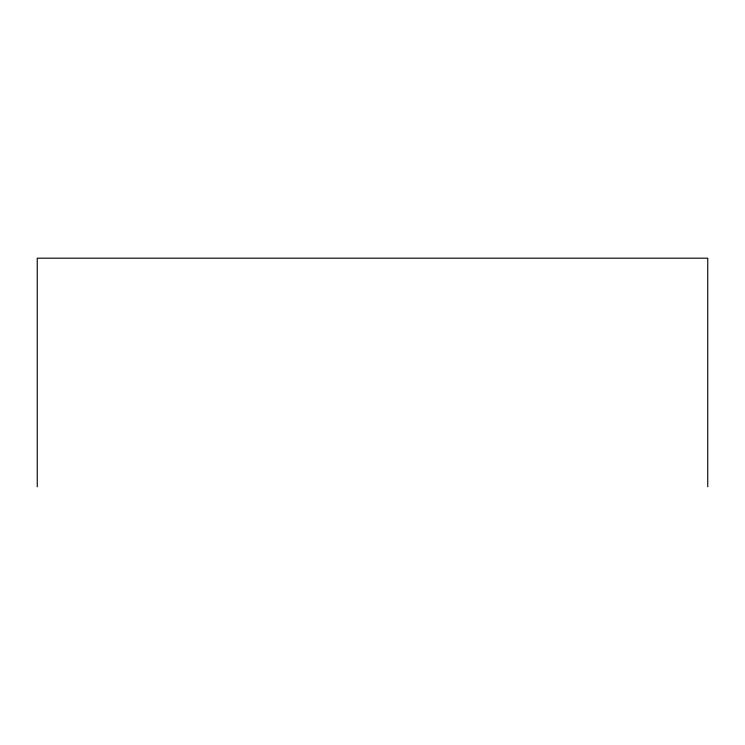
<?xml version="1.0" encoding="UTF-8"?>
<svg xmlns="http://www.w3.org/2000/svg" width="745" height="745" viewBox="0 0 745 745"><rect width="100%" height="100%" fill="white"/><g stroke="black" fill="none" stroke-linecap="round" stroke-linejoin="round"><path stroke-width="1.12" d="M707.75 486.811L707.75 258.189L37.25 258.189L37.25 486.811"/></g></svg>
